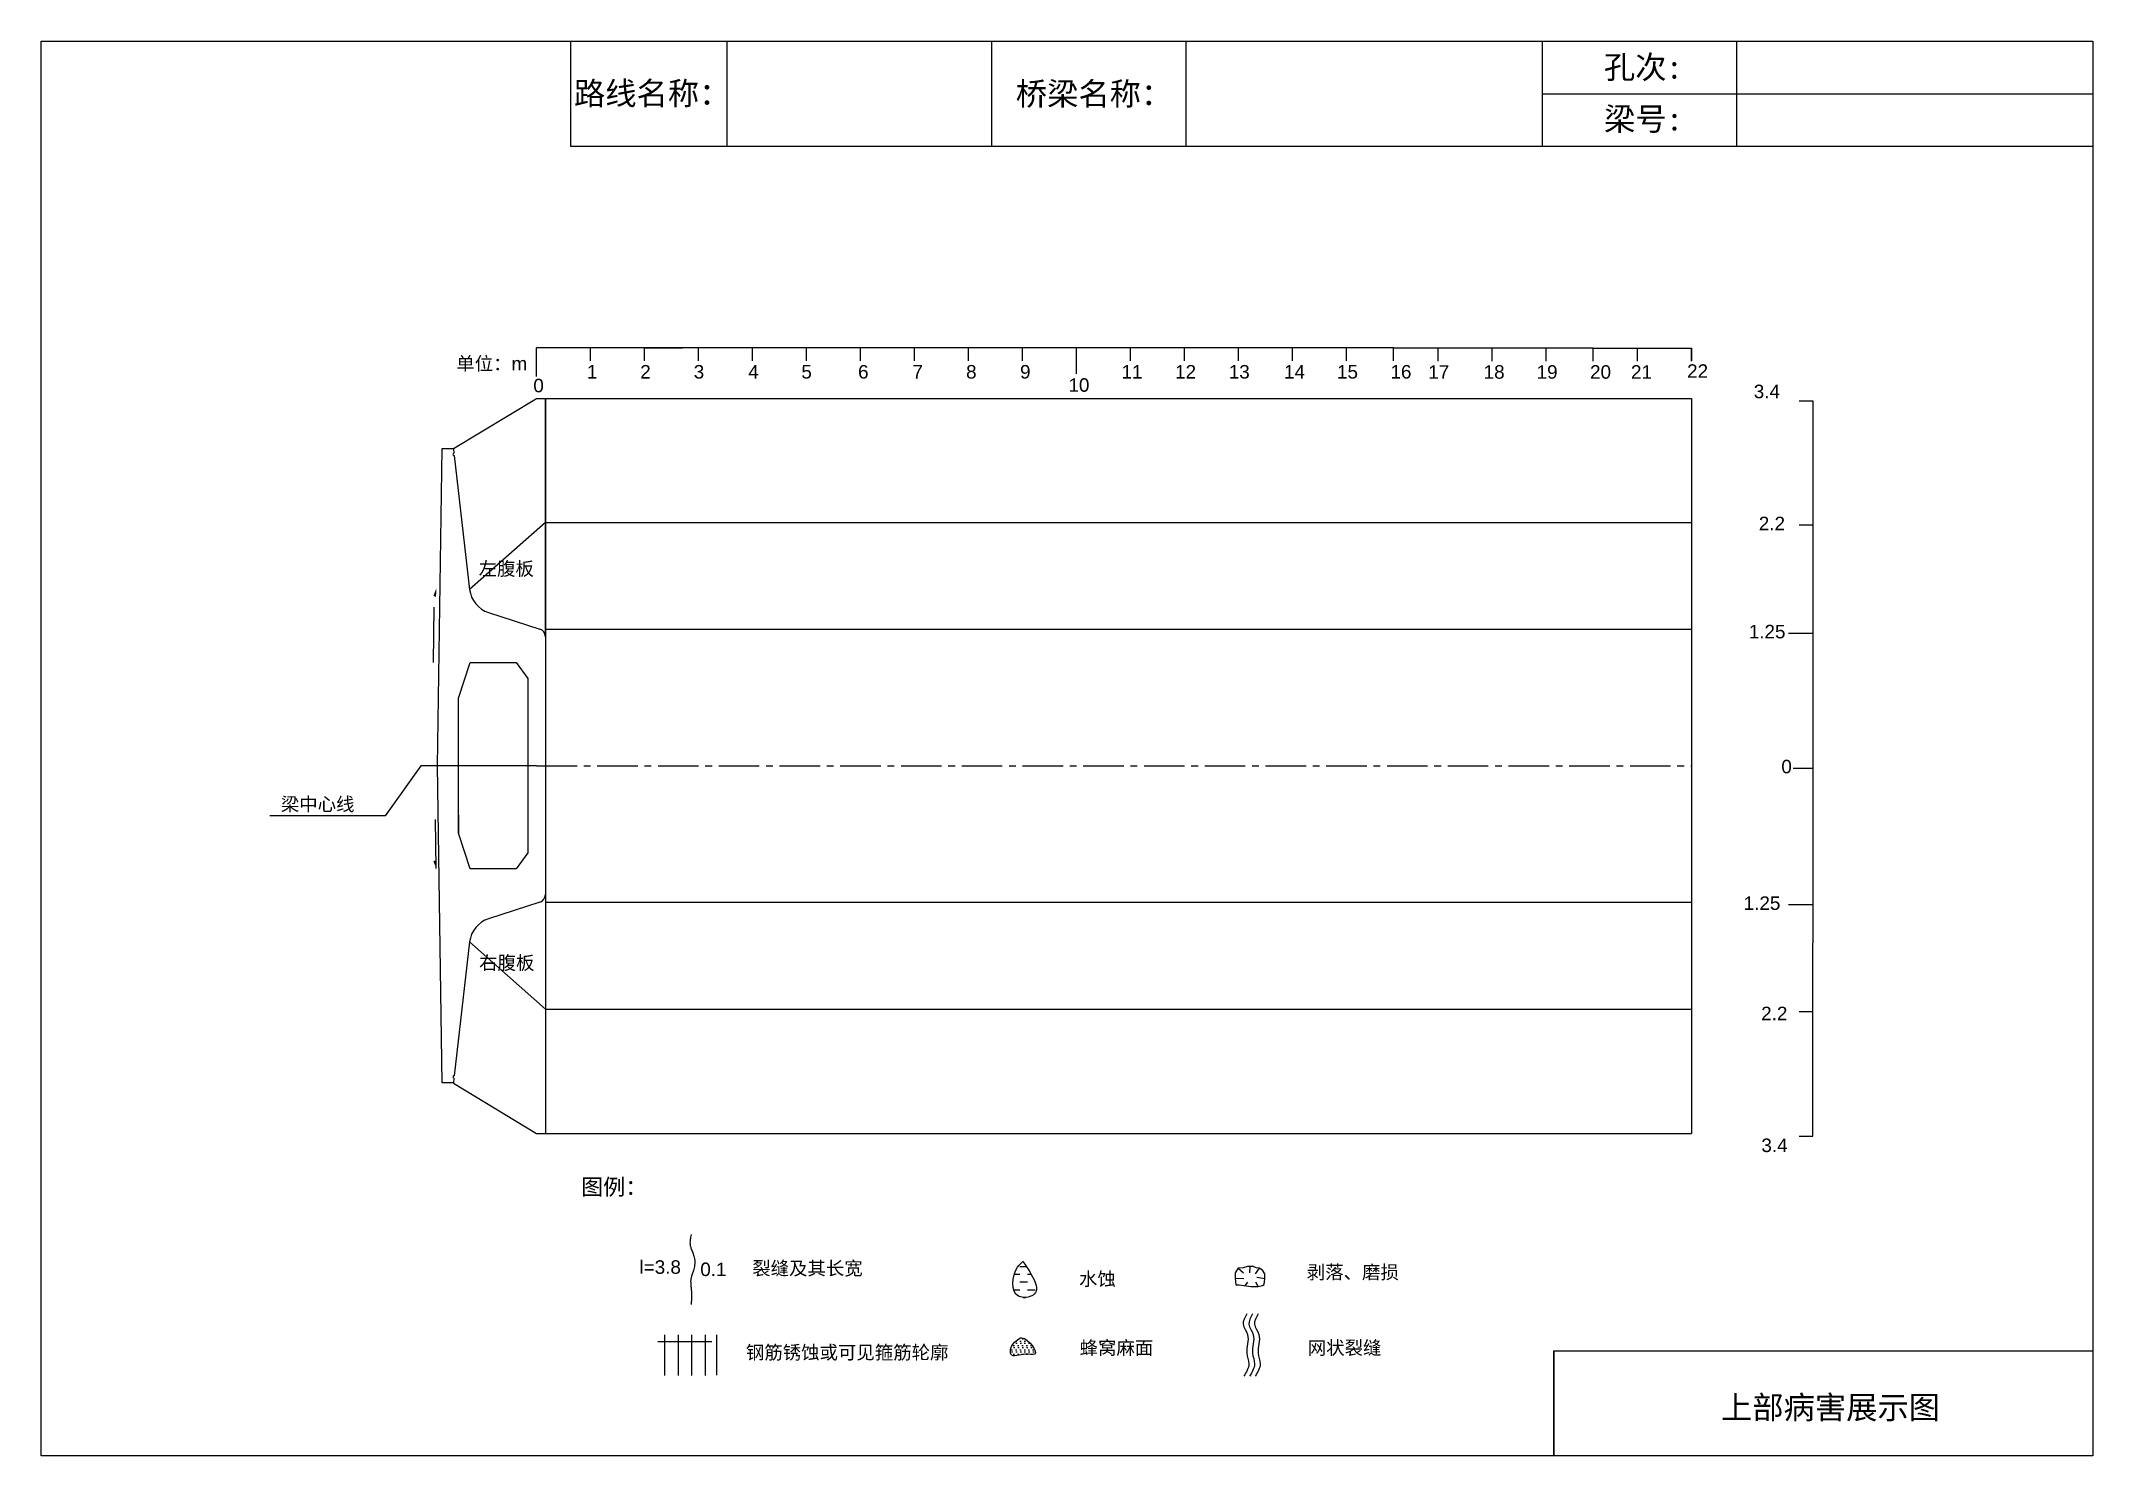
# Model space of a CAD drawing. Header units: millimetres. Extents: x 3307.4 to 3345.4, y 1912.5 to 1938.7.
import ezdxf

# ---------------------------------------------------------------- set-up
doc = ezdxf.new("R2010")
doc.units = ezdxf.units.MM
for name, pattern in [('1', [2, 1, 1]), ('CENTER2', [1.125, 0.75, -0.125, 0.125, -0.125]), ('DASHED', [0.75, 0.5, -0.25])]:
    doc.linetypes.add(name, pattern=pattern)
for name, color, linetype in [('1', 1, 'Continuous'), ('加固措施', 7, 'Continuous'), ('图层1', 7, 'Continuous'), ('病害', 5, 'Continuous')]:
    doc.layers.add(name, color=color, linetype=linetype)
doc.styles.get("Standard").update_dxf_attribs({"font": 'arial.ttf'})
doc.styles.add('汉字', font='')
doc.styles.get('汉字').set_extended_font_data('SimSun')
pattern_1 = [(0, (3023.38577, 1891.42097), (0.0396875, 0.079375), [0, -0.079375])]
pattern_2 = [(0, (2815.934426, 1861.85047), (0.0396875, 0.079375), [0, -0.079375])]
pattern_3 = [(0, (3053.6597, 1897.87345), (0.142875, 0.142875), [0.142875, -0.142875])]

# ---------------------------------------------------------------- blocks, each defined once
blk = doc.blocks.new('adfsd')
at = {"lineweight": -2, "ltscale": 0.5}
for p, q in [((1140.876, -3083.768), (1140.94, -3083.769)), ((1140.897, -3083.694), (1140.936, -3083.729)), ((1140.948, -3083.824), (1140.969, -3083.796)), ((1140.983, -3083.682), (1140.981, -3083.729)), ((1141.053, -3083.694), (1141.022, -3083.735)), ((1141.045, -3083.83), (1141.028, -3083.796)), ((1141.094, -3083.772), (1141.036, -3083.763))]:
    blk.add_line(p, q, dxfattribs=at)
blk.add_lwpolyline([(1141, -3083.682), (1140.967, -3083.682), (1140.934, -3083.69), (1140.897, -3083.694), (1140.876, -3083.727), (1140.876, -3083.768), (1140.88, -3083.818), (1140.905, -3083.818), (1140.991, -3083.83), (1141.045, -3083.83), (1141.078, -3083.822), (1141.09, -3083.814), (1141.094, -3083.772), (1141.094, -3083.735), (1141.078, -3083.707), (1141.053, -3083.694), (1141.033, -3083.69), (1141, -3083.678)], dxfattribs=at)

msp = doc.modelspace()

# ---------------------------------------------------------------- hatches: boundary and pattern name
at = {"layer": '加固措施', "lineweight": -2}
h = msp.add_hatch(dxfattribs=at)
h.set_pattern_fill('DASH', color=256, scale=0.045)
h.set_pattern_definition(pattern_3)
edge = h.paths.add_edge_path()
edge.add_spline(control_points=[(3325.608, 1916.111), (3325.572, 1916.079), (3325.405, 1915.931), (3325.36, 1915.394), (3326.03, 1915.489), (3325.783, 1915.853), (3325.608, 1916.111)], knot_values=[0, 0, 0, 0, 3.237042, 15.187225, 21.182779, 35.601669, 35.601669, 35.601669, 35.601669], degree=3, periodic=0)
h = msp.add_hatch(dxfattribs=at)
h.set_pattern_fill('DASH', color=256, scale=0.045)
h.set_pattern_definition(pattern_3)
edge = h.paths.add_edge_path()
edge.add_spline(control_points=[(3325.608, 1916.111), (3325.572, 1916.079), (3325.405, 1915.931), (3325.36, 1915.394), (3326.03, 1915.489), (3325.783, 1915.853), (3325.608, 1916.111)], knot_values=[0, 0, 0, 0, 3.237042, 15.187225, 21.182779, 35.601669, 35.601669, 35.601669, 35.601669], degree=3, periodic=0)
h = msp.add_hatch(dxfattribs=at)
h.set_pattern_fill('DOTS', scale=0.05)
h.set_pattern_definition(pattern_1)
edge = h.paths.add_edge_path()
edge.add_spline(control_points=[(3325.56, 1914.698), (3325.486, 1914.647), (3325.38, 1914.575), (3325.368, 1914.306), (3325.618, 1914.429), (3325.957, 1914.332), (3325.705, 1914.704), (3325.569, 1914.699), (3325.56, 1914.698)], knot_values=[0, 0, 0, 0, 5.205471, 7.397577, 12.944796, 16.169923, 23.88441, 24.400432, 24.400432, 24.400432, 24.400432], degree=3, periodic=0)
h = msp.add_hatch(dxfattribs=at)
h.set_pattern_fill('DOTS', scale=0.05)
h.set_pattern_definition(pattern_1)
edge = h.paths.add_edge_path()
edge.add_spline(control_points=[(3325.56, 1914.698), (3325.486, 1914.647), (3325.38, 1914.575), (3325.368, 1914.306), (3325.618, 1914.429), (3325.957, 1914.332), (3325.705, 1914.704), (3325.569, 1914.699), (3325.56, 1914.698)], knot_values=[0, 0, 0, 0, 5.205471, 7.397577, 12.944796, 16.169923, 23.88441, 24.400432, 24.400432, 24.400432, 24.400432], degree=3, periodic=0)
at = {"layer": '病害', "lineweight": -2}
h = msp.add_hatch(dxfattribs=at)
h.set_pattern_fill('DOTS', color=4, scale=0.05, style=0)
h.set_pattern_definition(pattern_2)
edge = h.paths.add_edge_path()
edge.add_spline(control_points=[(3325.56, 1914.698), (3325.486, 1914.647), (3325.38, 1914.575), (3325.368, 1914.306), (3325.618, 1914.429), (3325.957, 1914.332), (3325.705, 1914.704), (3325.569, 1914.699), (3325.56, 1914.698)], knot_values=[0, 0, 0, 0, 1.041094, 1.479515, 2.588959, 3.233985, 4.776882, 4.880086, 4.880086, 4.880086, 4.880086], degree=3, periodic=0)
h = msp.add_hatch(dxfattribs=at)
h.set_pattern_fill('DOTS', color=4, scale=0.05, style=0)
h.set_pattern_definition(pattern_2)
edge = h.paths.add_edge_path()
edge.add_spline(control_points=[(3325.56, 1914.698), (3325.486, 1914.647), (3325.38, 1914.575), (3325.368, 1914.306), (3325.618, 1914.429), (3325.957, 1914.332), (3325.705, 1914.704), (3325.569, 1914.699), (3325.56, 1914.698)], knot_values=[0, 0, 0, 0, 1.041094, 1.479515, 2.588959, 3.233985, 4.776882, 4.880086, 4.880086, 4.880086, 4.880086], degree=3, periodic=0)

# ---------------------------------------------------------------- linework, layer by layer
at = {"color": 0, "linetype": 'ByBlock'}
for p, q in [((3307.424, 1938.711), (3345.424, 1938.711)), ((3317.227, 1938.711), (3317.227, 1936.763)), ((3325.025, 1938.711), (3325.025, 1936.763)), ((3335.224, 1938.711), (3335.224, 1936.763)), ((3338.826, 1938.707), (3338.826, 1936.759)), ((3345.424, 1938.711), (3345.424, 1912.511)), ((3317.227, 1936.763), (3345.424, 1936.763)), ((3332.471, 1933.03), (3336.168, 1933.03)), ((3316.764, 1927.682), (3316.764, 1932.095)), ((3316.764, 1932.095), (3316.764, 1918.485)), ((3316.764, 1929.795), (3315.361, 1928.558)), ((3340.236, 1928.464), (3340.236, 1922.014)), ((3340.236, 1927.742), (3339.788, 1927.742)), ((3340.236, 1925.239), (3339.875, 1925.239)), ((3340.236, 1922.714), (3339.788, 1922.714)), ((3316.764, 1920.785), (3315.361, 1922.029)), ((3335.439, 1912.511), (3335.439, 1914.459)), ((3335.439, 1914.459), (3345.424, 1914.459)), ((3345.424, 1912.511), (3307.424, 1912.511))]:
    msp.add_line(p, q, dxfattribs=at)
at = {"color": 0}
for p, q in [((3316.601, 1932.501), (3316.601, 1933.03)), ((3332.471, 1933.03), (3316.601, 1933.03)), ((3316.601, 1932.501), (3316.601, 1933.03)), ((3332.471, 1933.03), (3316.601, 1933.03)), ((3317.601, 1932.788), (3317.601, 1933.03)), ((3317.601, 1932.788), (3317.601, 1933.03)), ((3318.601, 1932.788), (3318.601, 1933.03)), ((3318.601, 1933.03), (3319.301, 1933.03)), ((3318.601, 1932.788), (3318.601, 1933.03)), ((3318.601, 1933.03), (3319.301, 1933.03)), ((3319.601, 1932.788), (3319.601, 1933.03)), ((3319.601, 1932.788), (3319.601, 1933.03)), ((3320.601, 1932.788), (3320.601, 1933.03)), ((3320.601, 1932.788), (3320.601, 1933.03)), ((3321.601, 1932.788), (3321.601, 1933.03)), ((3321.601, 1932.788), (3321.601, 1933.03)), ((3322.601, 1932.788), (3322.601, 1933.03)), ((3322.601, 1932.788), (3322.601, 1933.03)), ((3323.601, 1932.788), (3323.601, 1933.03)), ((3323.601, 1932.788), (3323.601, 1933.03)), ((3324.601, 1932.788), (3324.601, 1933.03)), ((3324.601, 1932.788), (3324.601, 1933.03)), ((3325.601, 1932.788), (3325.601, 1933.03)), ((3325.601, 1932.788), (3325.601, 1933.03)), ((3326.601, 1932.547), (3326.601, 1933.03)), ((3326.601, 1932.547), (3326.601, 1933.03)), ((3327.601, 1932.788), (3327.601, 1933.03)), ((3327.601, 1932.788), (3327.601, 1933.03)), ((3328.601, 1932.788), (3328.601, 1933.03)), ((3328.601, 1932.788), (3328.601, 1933.03)), ((3329.601, 1932.788), (3329.601, 1933.03)), ((3329.601, 1932.788), (3329.601, 1933.03)), ((3330.601, 1932.788), (3330.601, 1933.03)), ((3330.601, 1932.788), (3330.601, 1933.03)), ((3331.601, 1932.788), (3331.601, 1933.03)), ((3331.601, 1932.788), (3331.601, 1933.03)), ((3332.472, 1932.788), (3332.471, 1933.03)), ((3333.297, 1932.786), (3333.297, 1933.027)), ((3333.297, 1932.786), (3333.297, 1933.027)), ((3334.297, 1932.786), (3334.297, 1933.027)), ((3334.297, 1932.786), (3334.297, 1933.027)), ((3335.297, 1932.786), (3335.297, 1933.027)), ((3335.297, 1932.786), (3335.297, 1933.027)), ((3336.168, 1932.786), (3336.167, 1933.027)), ((3336.992, 1932.786), (3336.992, 1933.027)), ((3337.992, 1932.786), (3337.992, 1933.027)), ((3339.986, 1932.046), (3340.236, 1932.046)), ((3339.986, 1932.046), (3340.236, 1932.046)), ((3340.236, 1932.046), (3340.236, 1929.746)), ((3340.236, 1932.046), (3340.236, 1929.746)), ((3340.236, 1929.746), (3339.986, 1929.746)), ((3340.236, 1929.746), (3339.986, 1929.746)), ((3340.236, 1929.744), (3340.236, 1928.464)), ((3340.236, 1929.744), (3340.236, 1928.464)), ((3314.458, 1925.29), (3313.797, 1924.364)), ((3314.458, 1925.29), (3313.797, 1924.364)), ((3313.797, 1924.364), (3311.664, 1924.364)), ((3313.797, 1924.364), (3311.664, 1924.364)), ((3340.236, 1920.734), (3340.236, 1922.014)), ((3340.236, 1920.734), (3340.236, 1922.014)), ((3340.236, 1920.734), (3339.986, 1920.734)), ((3340.236, 1920.734), (3339.986, 1920.734)), ((3340.236, 1918.434), (3340.236, 1920.734)), ((3340.236, 1918.434), (3340.236, 1920.734)), ((3339.986, 1918.434), (3340.236, 1918.434)), ((3339.986, 1918.434), (3340.236, 1918.434))]:
    msp.add_line(p, q, dxfattribs=at)
for p, q in [((3336.167, 1933.027), (3337.992, 1933.027)), ((3337.992, 1933.027), (3337.992, 1932.788)), ((3315.061, 1931.165), (3316.601, 1932.095)), ((3315.061, 1931.165), (3316.601, 1932.095)), ((3316.601, 1932.095), (3332.471, 1932.095)), ((3316.601, 1932.095), (3337.992, 1932.095)), ((3337.992, 1932.095), (3337.992, 1918.485)), ((3316.764, 1929.795), (3332.471, 1929.795)), ((3316.764, 1929.795), (3337.992, 1929.795)), ((3316.764, 1927.822), (3337.992, 1927.822)), ((3316.601, 1925.29), (3314.458, 1925.29)), ((3316.601, 1925.29), (3314.458, 1925.29)), ((3316.764, 1922.765), (3337.992, 1922.765)), ((3316.764, 1920.785), (3332.471, 1920.785)), ((3316.764, 1920.785), (3337.992, 1920.785)), ((3315.061, 1919.415), (3316.601, 1918.485)), ((3315.061, 1919.415), (3316.601, 1918.485)), ((3316.601, 1918.485), (3336.169, 1918.485)), ((3316.601, 1918.485), (3337.992, 1918.485))]:
    msp.add_line(p, q)
at = {"color": 5, "linetype": '1', "ltscale": 7.5}
for p, q in [((3314.767, 1925.293), (3314.855, 1931.165)), ((3314.855, 1931.165), (3315.061, 1931.165)), ((3315.061, 1931.165), (3315.071, 1931.077)), ((3315.076, 1931.034), (3315.361, 1928.558)), ((3315.713, 1928.128), (3316.662, 1927.822)), ((3316.764, 1927.682), (3316.764, 1922.905)), ((3314.855, 1919.422), (3314.767, 1925.293)), ((3316.662, 1922.765), (3315.713, 1922.459)), ((3315.361, 1922.029), (3315.076, 1919.553)), ((3315.061, 1919.422), (3314.855, 1919.422)), ((3315.071, 1919.509), (3315.061, 1919.422))]:
    msp.add_line(p, q, dxfattribs=at)
at = {"color": 7, "linetype": 'Continuous', "ltscale": 7.5}
for p, q in [((3314.701, 1928.229), (3314.686, 1927.202)), ((3314.743, 1923.388), (3314.73, 1924.295))]:
    msp.add_line(p, q, dxfattribs=at)
at = {"color": 1, "linetype": 'CENTER2'}
for q in [(3332.471, 1925.29), (3337.992, 1925.29)]:
    msp.add_line((3316.601, 1925.29), q, dxfattribs=at)
at = {"color": 2, "linetype": '1', "ltscale": 7.5}
msp.add_line((3315.153, 1924.376), (3315.153, 1924.046), dxfattribs=at)
at = {"color": 1, "linetype": 'DASHED', "ltscale": 2}
for p, q in [((3318.847, 1914.629), (3320.097, 1914.629)), ((3318.847, 1914.629), (3320.097, 1914.629)), ((3318.972, 1914.754), (3318.972, 1914.004)), ((3318.972, 1914.754), (3318.972, 1914.004)), ((3319.222, 1914.754), (3319.222, 1914.004)), ((3319.222, 1914.754), (3319.222, 1914.004)), ((3319.472, 1914.754), (3319.472, 1914.004)), ((3319.472, 1914.754), (3319.472, 1914.004)), ((3319.722, 1914.754), (3319.722, 1914.004)), ((3319.722, 1914.754), (3319.722, 1914.004)), ((3319.936, 1914.756), (3319.936, 1914.006)), ((3319.936, 1914.756), (3319.936, 1914.006))]:
    msp.add_line(p, q, dxfattribs=at)
at = {"color": 0, "linetype": 'ByBlock'}
msp.add_lwpolyline([(3307.424, 1938.711), (3345.424, 1938.711), (3345.424, 1912.511), (3307.424, 1912.511)], close=True, dxfattribs=at)
at = {"color": 5}
for centre, start, end in [((3315.074, 1931.056), 96.5602, 276.5602), ((3315.074, 1919.531), 83.4398, 263.4398)]:
    msp.add_arc(centre, 0.022, start, end, dxfattribs=at)
for points in [[(3329.754, 1915.14), (3329.687, 1914.95), (3329.766, 1914.759), (3329.754, 1914.416), (3329.791, 1914.214), (3329.699, 1913.987)], [(3329.754, 1915.14), (3329.687, 1914.95), (3329.766, 1914.759), (3329.754, 1914.416), (3329.791, 1914.214), (3329.699, 1913.987)], [(3329.86, 1915.14), (3329.793, 1914.95), (3329.872, 1914.759), (3329.86, 1914.416), (3329.897, 1914.214), (3329.805, 1913.987)], [(3329.86, 1915.14), (3329.793, 1914.95), (3329.872, 1914.759), (3329.86, 1914.416), (3329.897, 1914.214), (3329.805, 1913.987)], [(3329.964, 1915.14), (3329.897, 1914.95), (3329.976, 1914.759), (3329.964, 1914.416), (3330.001, 1914.214), (3329.909, 1913.987)], [(3329.964, 1915.14), (3329.897, 1914.95), (3329.976, 1914.759), (3329.964, 1914.416), (3330.001, 1914.214), (3329.909, 1913.987)]]:
    msp.add_spline(points, degree=3)
at = {"lineweight": -2}
msp.add_spline([(3325.56, 1914.698), (3325.386, 1914.505), (3325.386, 1914.395), (3325.663, 1914.395), (3325.825, 1914.395), (3325.586, 1914.698), (3325.56, 1914.698)], degree=3, dxfattribs=at)
msp.add_spline([(3325.56, 1914.698), (3325.386, 1914.505), (3325.386, 1914.395), (3325.663, 1914.395), (3325.825, 1914.395), (3325.586, 1914.698), (3325.56, 1914.698)], degree=3, dxfattribs=at)
at = {"color": 7}
for points in [[(3314.743, 1928.573), (3314.742, 1928.495), (3314.69, 1928.437), (3314.741, 1928.417)], [(3314.743, 1923.388), (3314.742, 1923.465), (3314.69, 1923.523), (3314.741, 1923.543)]]:
    msp.add_solid(points, dxfattribs=at)
at = {"layer": '1', "color": 5, "linetype": '1', "ltscale": 7.5}
for p, q in [((3315.153, 1926.541), (3315.373, 1927.202)), ((3315.373, 1927.202), (3316.221, 1927.202)), ((3316.221, 1927.202), (3316.441, 1926.908)), ((3316.441, 1926.908), (3316.441, 1923.679)), ((3315.153, 1924.046), (3315.153, 1926.541)), ((3315.373, 1923.385), (3315.153, 1924.046)), ((3316.441, 1923.679), (3316.221, 1923.385)), ((3316.221, 1923.385), (3315.373, 1923.385))]:
    msp.add_line(p, q, dxfattribs=at)
for centre, major_axis, start_param, end_param in [((3315.871, 1928.617), (-0.363, 0.363), 0.899895, 2.044152), ((3316.617, 1927.682), (-0.104, 0.104), 3.926991, 5.185745), ((3316.617, 1922.905), (-0.104, -0.104), 1.09744, 2.356194), ((3315.871, 1921.97), (-0.363, 0.363), 5.809829, 6.954086)]:
    msp.add_ellipse(centre, major_axis=major_axis, ratio=1, start_param=start_param, end_param=end_param, dxfattribs=at)
at = {"layer": '加固措施', "lineweight": -2}
msp.add_spline([(3325.608, 1916.111), (3325.507, 1916.005), (3325.529, 1915.468), (3325.798, 1915.49), (3325.608, 1916.111)], degree=3, dxfattribs=at)
msp.add_spline([(3325.608, 1916.111), (3325.507, 1916.005), (3325.529, 1915.468), (3325.798, 1915.49), (3325.608, 1916.111)], degree=3, dxfattribs=at)
at = {"layer": '图层1', "lineweight": -2}
msp.add_open_spline([(3319.461, 1916.609), (3319.458, 1916.593), (3319.455, 1916.578), (3319.448, 1916.532), (3319.444, 1916.503), (3319.442, 1916.462), (3319.442, 1916.449), (3319.444, 1916.429), (3319.445, 1916.421), (3319.447, 1916.406), (3319.449, 1916.398), (3319.456, 1916.371), (3319.464, 1916.35), (3319.482, 1916.303), (3319.492, 1916.278), (3319.511, 1916.224), (3319.521, 1916.194), (3319.53, 1916.143), (3319.532, 1916.123), (3319.532, 1916.084), (3319.531, 1916.065), (3319.526, 1916.028), (3319.522, 1916.011), (3319.514, 1915.978), (3319.509, 1915.962), (3319.497, 1915.922), (3319.489, 1915.899), (3319.475, 1915.855), (3319.468, 1915.835), (3319.462, 1915.807), (3319.46, 1915.798), (3319.457, 1915.783), (3319.457, 1915.776), (3319.455, 1915.762), (3319.455, 1915.754), (3319.454, 1915.727), (3319.455, 1915.706), (3319.459, 1915.661), (3319.462, 1915.637), (3319.466, 1915.595), (3319.468, 1915.577), (3319.47, 1915.544), (3319.471, 1915.529), (3319.471, 1915.499), (3319.471, 1915.484), (3319.471, 1915.44), (3319.469, 1915.411), (3319.466, 1915.361), (3319.464, 1915.339), (3319.462, 1915.318)], degree=3, knots=[0, 0, 0, 0, 0.93103, 0.93103, 2.904338, 2.904338, 3.933552, 3.933552, 4.598026, 4.598026, 5.2625, 5.2625, 6.799065, 6.799065, 8.335629, 8.335629, 9.872194, 9.872194, 10.744529, 10.744529, 11.616864, 11.616864, 12.4892, 12.4892, 13.361535, 13.361535, 14.755665, 14.755665, 16.149795, 16.149795, 16.835641, 16.835641, 17.410365, 17.410365, 17.98509, 17.98509, 19.45733, 19.45733, 20.929571, 20.929571, 21.910052, 21.910052, 22.722819, 22.722819, 23.535585, 23.535585, 25.161117, 25.161117, 26.428502, 26.428502, 26.428502, 26.428502], dxfattribs=at)
msp.add_open_spline([(3319.461, 1916.609), (3319.458, 1916.593), (3319.455, 1916.578), (3319.448, 1916.532), (3319.444, 1916.503), (3319.442, 1916.462), (3319.442, 1916.449), (3319.444, 1916.429), (3319.445, 1916.421), (3319.447, 1916.406), (3319.449, 1916.398), (3319.456, 1916.371), (3319.464, 1916.35), (3319.482, 1916.303), (3319.492, 1916.278), (3319.511, 1916.224), (3319.521, 1916.194), (3319.53, 1916.143), (3319.532, 1916.123), (3319.532, 1916.084), (3319.531, 1916.065), (3319.526, 1916.028), (3319.522, 1916.011), (3319.514, 1915.978), (3319.509, 1915.962), (3319.497, 1915.922), (3319.489, 1915.899), (3319.475, 1915.855), (3319.468, 1915.835), (3319.462, 1915.807), (3319.46, 1915.798), (3319.457, 1915.783), (3319.457, 1915.776), (3319.455, 1915.762), (3319.455, 1915.754), (3319.454, 1915.727), (3319.455, 1915.706), (3319.459, 1915.661), (3319.462, 1915.637), (3319.466, 1915.595), (3319.468, 1915.577), (3319.47, 1915.544), (3319.471, 1915.529), (3319.471, 1915.499), (3319.471, 1915.484), (3319.471, 1915.44), (3319.469, 1915.411), (3319.466, 1915.361), (3319.464, 1915.339), (3319.462, 1915.318)], degree=3, knots=[0, 0, 0, 0, 0.93103, 0.93103, 2.904338, 2.904338, 3.933552, 3.933552, 4.598026, 4.598026, 5.2625, 5.2625, 6.799065, 6.799065, 8.335629, 8.335629, 9.872194, 9.872194, 10.744529, 10.744529, 11.616864, 11.616864, 12.4892, 12.4892, 13.361535, 13.361535, 14.755665, 14.755665, 16.149795, 16.149795, 16.835641, 16.835641, 17.410365, 17.410365, 17.98509, 17.98509, 19.45733, 19.45733, 20.929571, 20.929571, 21.910052, 21.910052, 22.722819, 22.722819, 23.535585, 23.535585, 25.161117, 25.161117, 26.428502, 26.428502, 26.428502, 26.428502], dxfattribs=at)
at = {"layer": '病害', "color": 5}
for p, q in [((3317.227, 1938.711), (3317.227, 1936.763)), ((3325.025, 1938.711), (3325.025, 1936.763)), ((3335.224, 1938.711), (3335.224, 1936.763)), ((3345.424, 1938.711), (3345.424, 1936.763)), ((3317.227, 1936.763), (3335.184, 1936.763)), ((3335.184, 1936.763), (3345.424, 1936.763)), ((3335.439, 1914.459), (3345.424, 1914.459)), ((3335.439, 1914.459), (3335.439, 1912.511))]:
    msp.add_line(p, q, dxfattribs=at)
at = {"layer": '病害', "color": 0}
for p, q in [((3320.122, 1938.711), (3320.122, 1936.763)), ((3328.626, 1938.711), (3328.626, 1936.763)), ((3335.225, 1937.733), (3345.424, 1937.733))]:
    msp.add_line(p, q, dxfattribs=at)

# ---------------------------------------------------------------- block references
at = {"color": 0, "xscale": 2.5, "yscale": 2.5, "zscale": 2.5}
msp.add_blockref('adfsd', (477.351, 9625.222), dxfattribs=at)
msp.add_blockref('adfsd', (477.351, 9625.222), dxfattribs=at)

# ---------------------------------------------------------------- texts
for s, p in [('单位：m', (3315.114, 1932.613)), ('单位：m', (3315.114, 1932.613)), ('1', (3317.532, 1932.462)), ('1', (3317.532, 1932.462)), ('2', (3318.521, 1932.462)), ('2', (3318.521, 1932.462)), ('3', (3319.511, 1932.462)), ('3', (3319.511, 1932.462)), ('4', (3320.521, 1932.462)), ('4', (3320.521, 1932.462)), ('5', (3321.505, 1932.462)), ('5', (3321.505, 1932.462)), ('6', (3322.555, 1932.462)), ('6', (3322.555, 1932.462)), ('7', (3323.562, 1932.462)), ('7', (3323.562, 1932.462)), ('8', (3324.555, 1932.462)), ('8', (3324.555, 1932.462)), ('9', (3325.555, 1932.462)), ('9', (3325.555, 1932.462)), ('11', (3327.434, 1932.462)), ('11', (3327.434, 1932.462)), ('12', (3328.426, 1932.462)), ('12', (3328.426, 1932.462)), ('13', (3329.42, 1932.462)), ('13', (3329.42, 1932.462)), ('14', (3330.444, 1932.462)), ('14', (3330.444, 1932.462)), ('15', (3331.425, 1932.462)), ('15', (3331.425, 1932.462)), ('16', (3332.415, 1932.462)), ('16', (3332.415, 1932.462)), ('17', (3333.116, 1932.459)), ('18', (3334.14, 1932.459)), ('19', (3335.121, 1932.459)), ('20', (3336.111, 1932.459)), ('21', (3336.869, 1932.459)), ('22', (3337.908, 1932.475)), ('0', (3316.541, 1932.207)), ('0', (3316.541, 1932.207)), ('10', (3326.451, 1932.217)), ('10', (3326.451, 1932.217)), ('3.4', (3339.142, 1932.098)), ('2.2', (3339.236, 1929.653)), ('左腹板', (3315.528, 1928.816)), ('左腹板', (3315.528, 1928.816)), ('1.25', (3339.05, 1927.651)), ('0', (3339.653, 1925.152)), ('梁中心线', (3311.865, 1924.455)), ('梁中心线', (3311.865, 1924.455)), ('1.25', (3338.956, 1922.623)), ('右腹板', (3315.537, 1921.517)), ('右腹板', (3315.537, 1921.517)), ('2.2', (3339.28, 1920.58)), ('3.4', (3339.284, 1918.139))]:
    msp.add_text(s, height=0.25).set_placement(p)
at = {"layer": '图层1', "style": '汉字'}
for s, p in [('孔次:', (3336.367, 1938.016)), ('路线名称：', (3317.293, 1937.53)), ('桥梁名称：', (3325.476, 1937.522)), ('梁号:', (3336.37, 1937.056)), ('上部病害展示图', (3338.535, 1913.198))]:
    msp.add_text(s, height=0.425, dxfattribs=at).set_placement(p)
at = {"layer": '图层1', "lineweight": -2, "attachment_point": 1}
for s, insert, char_height in [('图例：', (3317.425, 1917.643), 0.3), ('图例：', (3317.425, 1917.643), 0.3), ('l=3.8', (3318.507, 1916.134), 0.25), ('l=3.8', (3318.507, 1916.134), 0.25), ('0.1', (3319.633, 1916.092), 0.25), ('0.1', (3319.633, 1916.092), 0.25), ('裂缝及其长宽', (3320.595, 1916.111), 0.25), ('裂缝及其长宽', (3320.595, 1916.111), 0.25), ('剥落、磨损', (3330.865, 1916.039), 0.25), ('剥落、磨损', (3330.865, 1916.039), 0.25), ('水蚀', (3326.647, 1915.914), 0.25), ('水蚀', (3326.647, 1915.914), 0.25), ('钢筋锈蚀或可见箍筋轮廓', (3320.478, 1914.554), 0.25), ('钢筋锈蚀或可见箍筋轮廓', (3320.478, 1914.554), 0.25), ('蜂窝麻面', (3326.658, 1914.638), 0.25), ('蜂窝麻面', (3326.658, 1914.638), 0.25), ('网状裂缝', (3330.883, 1914.639), 0.25), ('网状裂缝', (3330.883, 1914.639), 0.25)]:
    msp.add_mtext(s, dxfattribs=dict(at, insert=insert, char_height=char_height))

doc.saveas('drawing.dxf')
